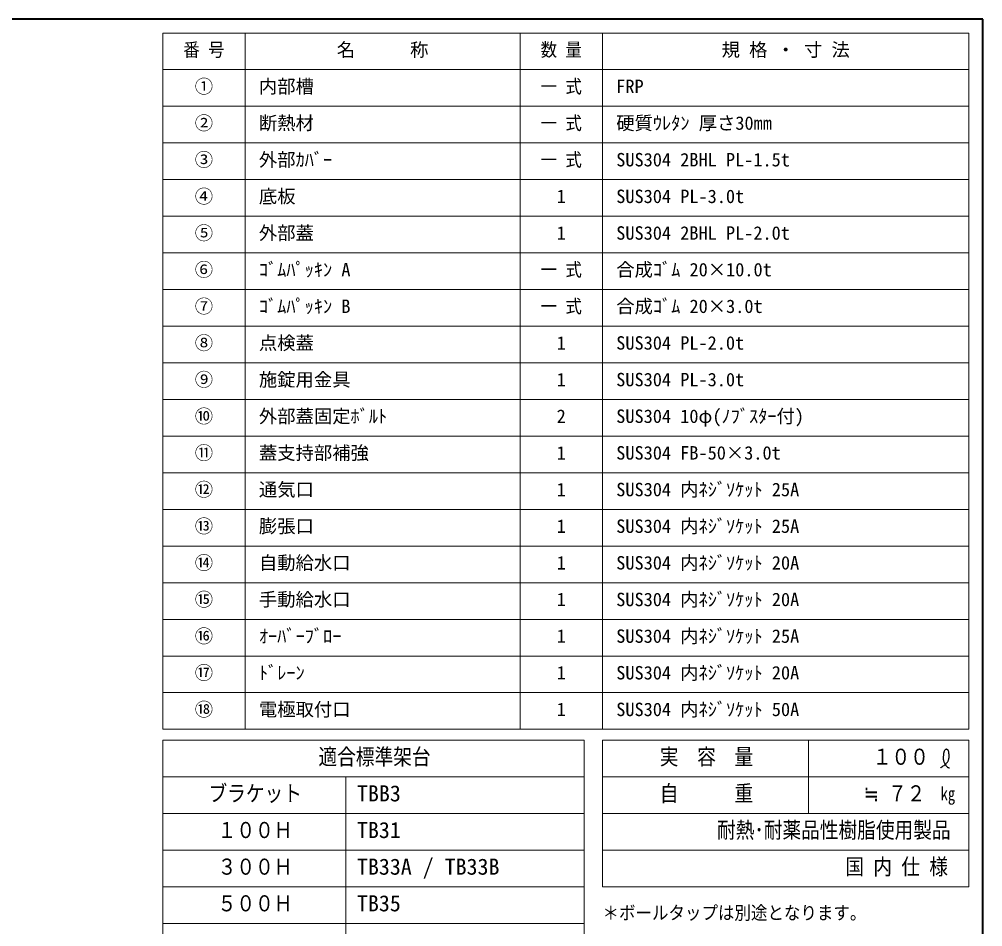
# Model space of a CAD drawing. Units: millimetres at full size, sheet at 1:10; details may follow other scales. Extents: x -2123 to 1927, y -1358 to 1452.
# Drawn here: x 613 to 1927, y 214 to 1452 of the extents above; entities that cross this region are included whole.
import ezdxf
from ezdxf.enums import TextEntityAlignment as Align

# ---------------------------------------------------------------- set-up
doc = ezdxf.new("R2010")
doc.units = ezdxf.units.MM
doc.header["$LTSCALE"] = 10
doc.layers.add('0-0', color=7, linetype='Continuous', lineweight=18)
doc.styles.add('ＭＳ ゴシック', font='')
doc.styles.get('ＭＳ ゴシック').set_extended_font_data('MS Gothic')

msp = doc.modelspace()

# ---------------------------------------------------------------- linework, layer by layer
at = {"layer": '0-0', "color": 1, "lineweight": 40}
for p, q in [((1927.2, 1451.91), (-2122.8, 1451.91)), ((1927.2, -1358.09), (1927.2, 1451.91))]:
    msp.add_line(p, q, dxfattribs=at)
at = {"layer": '0-0', "color": 3}
for p, q in [((1908.45, 1433.16), (808.45, 1433.16)), ((808.45, 483.16), (808.45, 1433.16)), ((920.95, 483.16), (920.95, 1433.16)), ((1295.95, 483.16), (1295.95, 1433.16)), ((1408.45, 483.16), (1408.45, 1433.16)), ((1908.45, 483.16), (1908.45, 1433.16)), ((1908.45, 1383.16), (808.45, 1383.16)), ((1908.45, 1333.16), (808.45, 1333.16)), ((1908.45, 1283.16), (808.45, 1283.16)), ((1908.45, 1233.16), (808.45, 1233.16)), ((1908.45, 1183.16), (808.45, 1183.16)), ((1908.45, 1133.16), (808.45, 1133.16)), ((1908.45, 1083.16), (808.45, 1083.16)), ((1908.45, 1033.16), (808.45, 1033.16)), ((1908.45, 983.16), (808.45, 983.16)), ((1908.45, 933.16), (808.45, 933.16)), ((1908.45, 883.16), (808.45, 883.16)), ((1908.45, 833.16), (808.45, 833.16)), ((1908.45, 783.16), (808.45, 783.16)), ((1908.45, 733.16), (808.45, 733.16)), ((1908.45, 683.16), (808.45, 683.16)), ((1908.45, 633.16), (808.45, 633.16)), ((1908.45, 583.16), (808.45, 583.16)), ((1908.45, 533.16), (808.45, 533.16)), ((1908.45, 483.16), (808.45, 483.16)), ((1383.45, 468.16), (808.45, 468.16)), ((808.45, 118.16), (808.45, 468.16)), ((1383.45, 118.16), (1383.45, 468.16)), ((1908.45, 468.16), (1408.45, 468.16)), ((1408.45, 268.16), (1408.45, 468.16)), ((1689.7, 368.16), (1689.7, 468.16)), ((1908.45, 268.16), (1908.45, 468.16)), ((1383.45, 418.16), (808.45, 418.16)), ((1058.45, 118.16), (1058.45, 418.16)), ((1908.45, 418.16), (1408.45, 418.16)), ((1383.45, 368.16), (808.45, 368.16)), ((1908.45, 368.16), (1408.45, 368.16)), ((1383.45, 318.16), (808.45, 318.16)), ((1908.45, 318.16), (1408.45, 318.16)), ((1383.45, 268.16), (808.45, 268.16)), ((1908.45, 268.16), (1408.45, 268.16)), ((1383.45, 218.16), (808.45, 218.16))]:
    msp.add_line(p, q, dxfattribs=at)
at = {"layer": '0-0', "color": 5, "lineweight": 25}
for points in [[(1869.46, 430.78), (1870.11, 431.16), (1871.23, 431.81), (1872.34, 432.48), (1873.44, 433.18), (1874.51, 433.91), (1875.55, 434.69), (1876.14, 435.17), (1876.58, 435.54), (1877.3, 436.21), (1877.99, 436.91), (1878.62, 437.66), (1879.21, 438.44), (1879.72, 439.27), (1879.98, 439.77), (1880.17, 440.18), (1880.46, 440.9), (1880.69, 441.64), (1880.88, 442.39), (1881.03, 443.16), (1881.14, 443.93), (1881.19, 444.37), (1881.22, 444.84), (1881.26, 445.63), (1881.26, 446.43), (1881.25, 447.23), (1881.23, 448.03), (1881.2, 448.84), (1881.19, 449.31), (1881.17, 449.8), (1881.14, 450.66), (1881.07, 451.51), (1880.94, 452.35), (1880.71, 453.15), (1880.36, 453.92), (1880.09, 454.35), (1879.92, 454.58), (1879.58, 454.95), (1879.21, 455.28), (1878.8, 455.56)], [(1878.8, 455.56), (1878.38, 455.76), (1877.94, 455.87), (1877.68, 455.89), (1877.47, 455.87), (1877.1, 455.79), (1876.74, 455.65), (1876.4, 455.46), (1876.07, 455.22), (1875.76, 454.96), (1875.6, 454.79), (1875.37, 454.53), (1875.02, 454.06), (1874.73, 453.55), (1874.5, 453.03), (1874.3, 452.49), (1874.14, 451.93), (1874.06, 451.61), (1873.97, 451.2), (1873.85, 450.5), (1873.75, 449.79), (1873.67, 449.07), (1873.61, 448.36), (1873.55, 447.64), (1873.51, 447.23), (1873.47, 446.73), (1873.4, 445.87), (1873.34, 445.01), (1873.3, 444.16), (1873.3, 443.3), (1873.35, 442.45), (1873.4, 441.96), (1873.47, 441.54), (1873.61, 440.81), (1873.8, 440.09), (1874.02, 439.37), (1874.27, 438.67), (1874.55, 437.97), (1874.72, 437.58), (1874.85, 437.29)], [(1874.85, 437.29), (1875.07, 436.8), (1875.31, 436.32), (1875.56, 435.84), (1875.82, 435.36), (1876.09, 434.89), (1876.25, 434.62), (1876.45, 434.3), (1876.8, 433.76), (1877.18, 433.23), (1877.58, 432.74), (1878.01, 432.28), (1878.48, 431.87), (1878.77, 431.66), (1879.02, 431.5), (1879.47, 431.26), (1879.95, 431.05), (1880.43, 430.86), (1880.93, 430.7), (1881.44, 430.54), (1881.73, 430.45)]]:
    msp.add_lwpolyline(points, dxfattribs=at)

# ---------------------------------------------------------------- texts
at = {"layer": '0-0', "style": 'ＭＳ ゴシック'}
for s, height, width, p in [('番 号', 18.33, 0.9, (836.57, 1395.66)), ('数 量', 18.33, 0.9, (1324.07, 1395.66)), ('一 式', 18.33, 0.9, (1324.07, 1345.66)), ('一 式', 18.33, 0.9, (1324.07, 1295.66)), ('一 式', 18.33, 0.9, (1324.07, 1245.66)), ('一 式', 18.33, 0.9, (1324.07, 1095.66)), ('一 式', 18.33, 0.9, (1324.07, 1045.66)), ('適合標準架台', 21.99, 0.85, (1020.95, 428.16)), ('実\u3000容\u3000量', 21.99, 0.85, (1486.57, 428.16)), ('１００', 21.99, 0.85, (1777.2, 428.16)), ('ブラケット', 21.99, 0.85, (870.95, 378.16)), ('自\u3000\u3000\u3000重', 21.99, 0.85, (1486.57, 378.16)), ('≒ ７２', 21.99, 0.85, (1764.7, 378.16)), ('kg', 18.33, 0.8, (1869.7, 380.66)), ('１００Ｈ', 21.99, 0.85, (883.45, 328.16)), ('耐熱･耐薬品性樹脂使用製品', 21.99, 0.85, (1564.7, 328.16)), ('３００Ｈ', 21.99, 0.85, (883.45, 278.16)), ('国 内 仕 様', 21.99, 0.85, (1739.7, 278.16)), ('５００Ｈ', 21.99, 0.85, (883.45, 228.16)), ('＊ボールタップは別途となります。', 18.33, 0.9, (1408.45, 218.16))]:
    msp.add_text(s, height=height, dxfattribs=dict(at, width=width)).set_placement(p, align=Align.BOTTOM_LEFT)
for s, height, p in [('名\u3000\u3000\u3000称', 18.33, (1045.95, 1395.66)), ('規 格 ・ 寸 法', 18.33, (1570.95, 1395.66)), ('①', 18.33, (852.2, 1345.66)), ('内部槽', 18.33, (939.7, 1345.66)), ('FRP', 18.33, (1427.2, 1345.66)), ('②', 18.33, (852.2, 1295.66)), ('断熱材', 18.33, (939.7, 1295.66)), ('硬質ｳﾚﾀﾝ 厚さ30㎜', 18.33, (1427.2, 1295.66)), ('③', 18.33, (852.2, 1245.66)), ('外部ｶﾊﾞｰ', 18.33, (939.7, 1245.66)), ('SUS304 2BHL PL-1.5t', 18.33, (1427.2, 1245.66)), ('④', 18.33, (852.2, 1195.66)), ('底板', 18.33, (939.7, 1195.66)), ('1', 18.33, (1345.95, 1195.66)), ('SUS304 PL-3.0t', 18.33, (1427.2, 1195.66)), ('⑤', 18.33, (852.2, 1145.66)), ('外部蓋', 18.33, (939.7, 1145.66)), ('1', 18.33, (1345.95, 1145.66)), ('SUS304 2BHL PL-2.0t', 18.33, (1427.2, 1145.66)), ('⑥', 18.33, (852.2, 1095.66)), ('ｺﾞﾑﾊﾟｯｷﾝ A', 18.33, (939.7, 1095.66)), ('合成ｺﾞﾑ 20×10.0t', 18.33, (1427.2, 1095.66)), ('⑦', 18.33, (852.2, 1045.66)), ('ｺﾞﾑﾊﾟｯｷﾝ B', 18.33, (939.7, 1045.66)), ('合成ｺﾞﾑ 20×3.0t', 18.33, (1427.2, 1045.66)), ('⑧', 18.33, (852.2, 995.66)), ('点検蓋', 18.33, (939.7, 995.66)), ('1', 18.33, (1345.95, 995.66)), ('SUS304 PL-2.0t', 18.33, (1427.2, 995.66)), ('⑨', 18.33, (852.2, 945.66)), ('施錠用金具', 18.33, (939.7, 945.66)), ('1', 18.33, (1345.95, 945.66)), ('SUS304 PL-3.0t', 18.33, (1427.2, 945.66)), ('⑩', 18.33, (852.2, 895.66)), ('外部蓋固定ﾎﾞﾙﾄ', 18.33, (939.7, 895.66)), ('SUS304 10φ(ﾉﾌﾞｽﾀｰ付)', 18.33, (1427.2, 895.66)), ('2', 18.33, (1345.95, 895.66)), ('⑪', 18.33, (852.2, 845.66)), ('蓋支持部補強', 18.33, (939.7, 845.66)), ('1', 18.33, (1345.95, 845.66)), ('SUS304 FB-50×3.0t', 18.33, (1427.2, 845.66)), ('⑫', 18.33, (852.2, 795.66)), ('通気口', 18.33, (939.7, 795.66)), ('1', 18.33, (1345.95, 795.66)), ('SUS304 内ﾈｼﾞｿｹｯﾄ 25A', 18.33, (1427.2, 795.66)), ('⑬', 18.33, (852.2, 745.66)), ('膨張口', 18.33, (939.7, 745.66)), ('1', 18.33, (1345.95, 745.66)), ('SUS304 内ﾈｼﾞｿｹｯﾄ 25A', 18.33, (1427.2, 745.66)), ('⑭', 18.33, (852.2, 695.66)), ('自動給水口', 18.33, (939.7, 695.66)), ('1', 18.33, (1345.95, 695.66)), ('SUS304 内ﾈｼﾞｿｹｯﾄ 20A', 18.33, (1427.2, 695.66)), ('⑮', 18.33, (852.2, 645.66)), ('手動給水口', 18.33, (939.7, 645.66)), ('SUS304 内ﾈｼﾞｿｹｯﾄ 20A', 18.33, (1427.2, 645.66)), ('1', 18.33, (1345.95, 645.66)), ('⑯', 18.33, (852.2, 595.66)), ('ｵｰﾊﾞｰﾌﾞﾛｰ', 18.33, (939.7, 595.66)), ('1', 18.33, (1345.95, 595.66)), ('SUS304 内ﾈｼﾞｿｹｯﾄ 25A', 18.33, (1427.2, 595.66)), ('⑰', 18.33, (852.2, 545.66)), ('ﾄﾞﾚｰﾝ', 18.33, (939.7, 545.66)), ('1', 18.33, (1345.95, 545.66)), ('SUS304 内ﾈｼﾞｿｹｯﾄ 20A', 18.33, (1427.2, 545.66)), ('⑱', 18.33, (852.2, 495.66)), ('電極取付口', 18.33, (939.7, 495.66)), ('1', 18.33, (1345.95, 495.66)), ('SUS304 内ﾈｼﾞｿｹｯﾄ 50A', 18.33, (1427.2, 495.66)), ('TBB3', 21.99, (1073.45, 378.16)), ('TB31', 21.99, (1073.45, 328.16)), ('TB33A / TB33B', 21.99, (1073.45, 278.16)), ('TB35', 21.99, (1073.45, 228.16))]:
    msp.add_text(s, height=height, dxfattribs=at).set_placement(p, align=Align.BOTTOM_LEFT)

doc.saveas('drawing.dxf')
